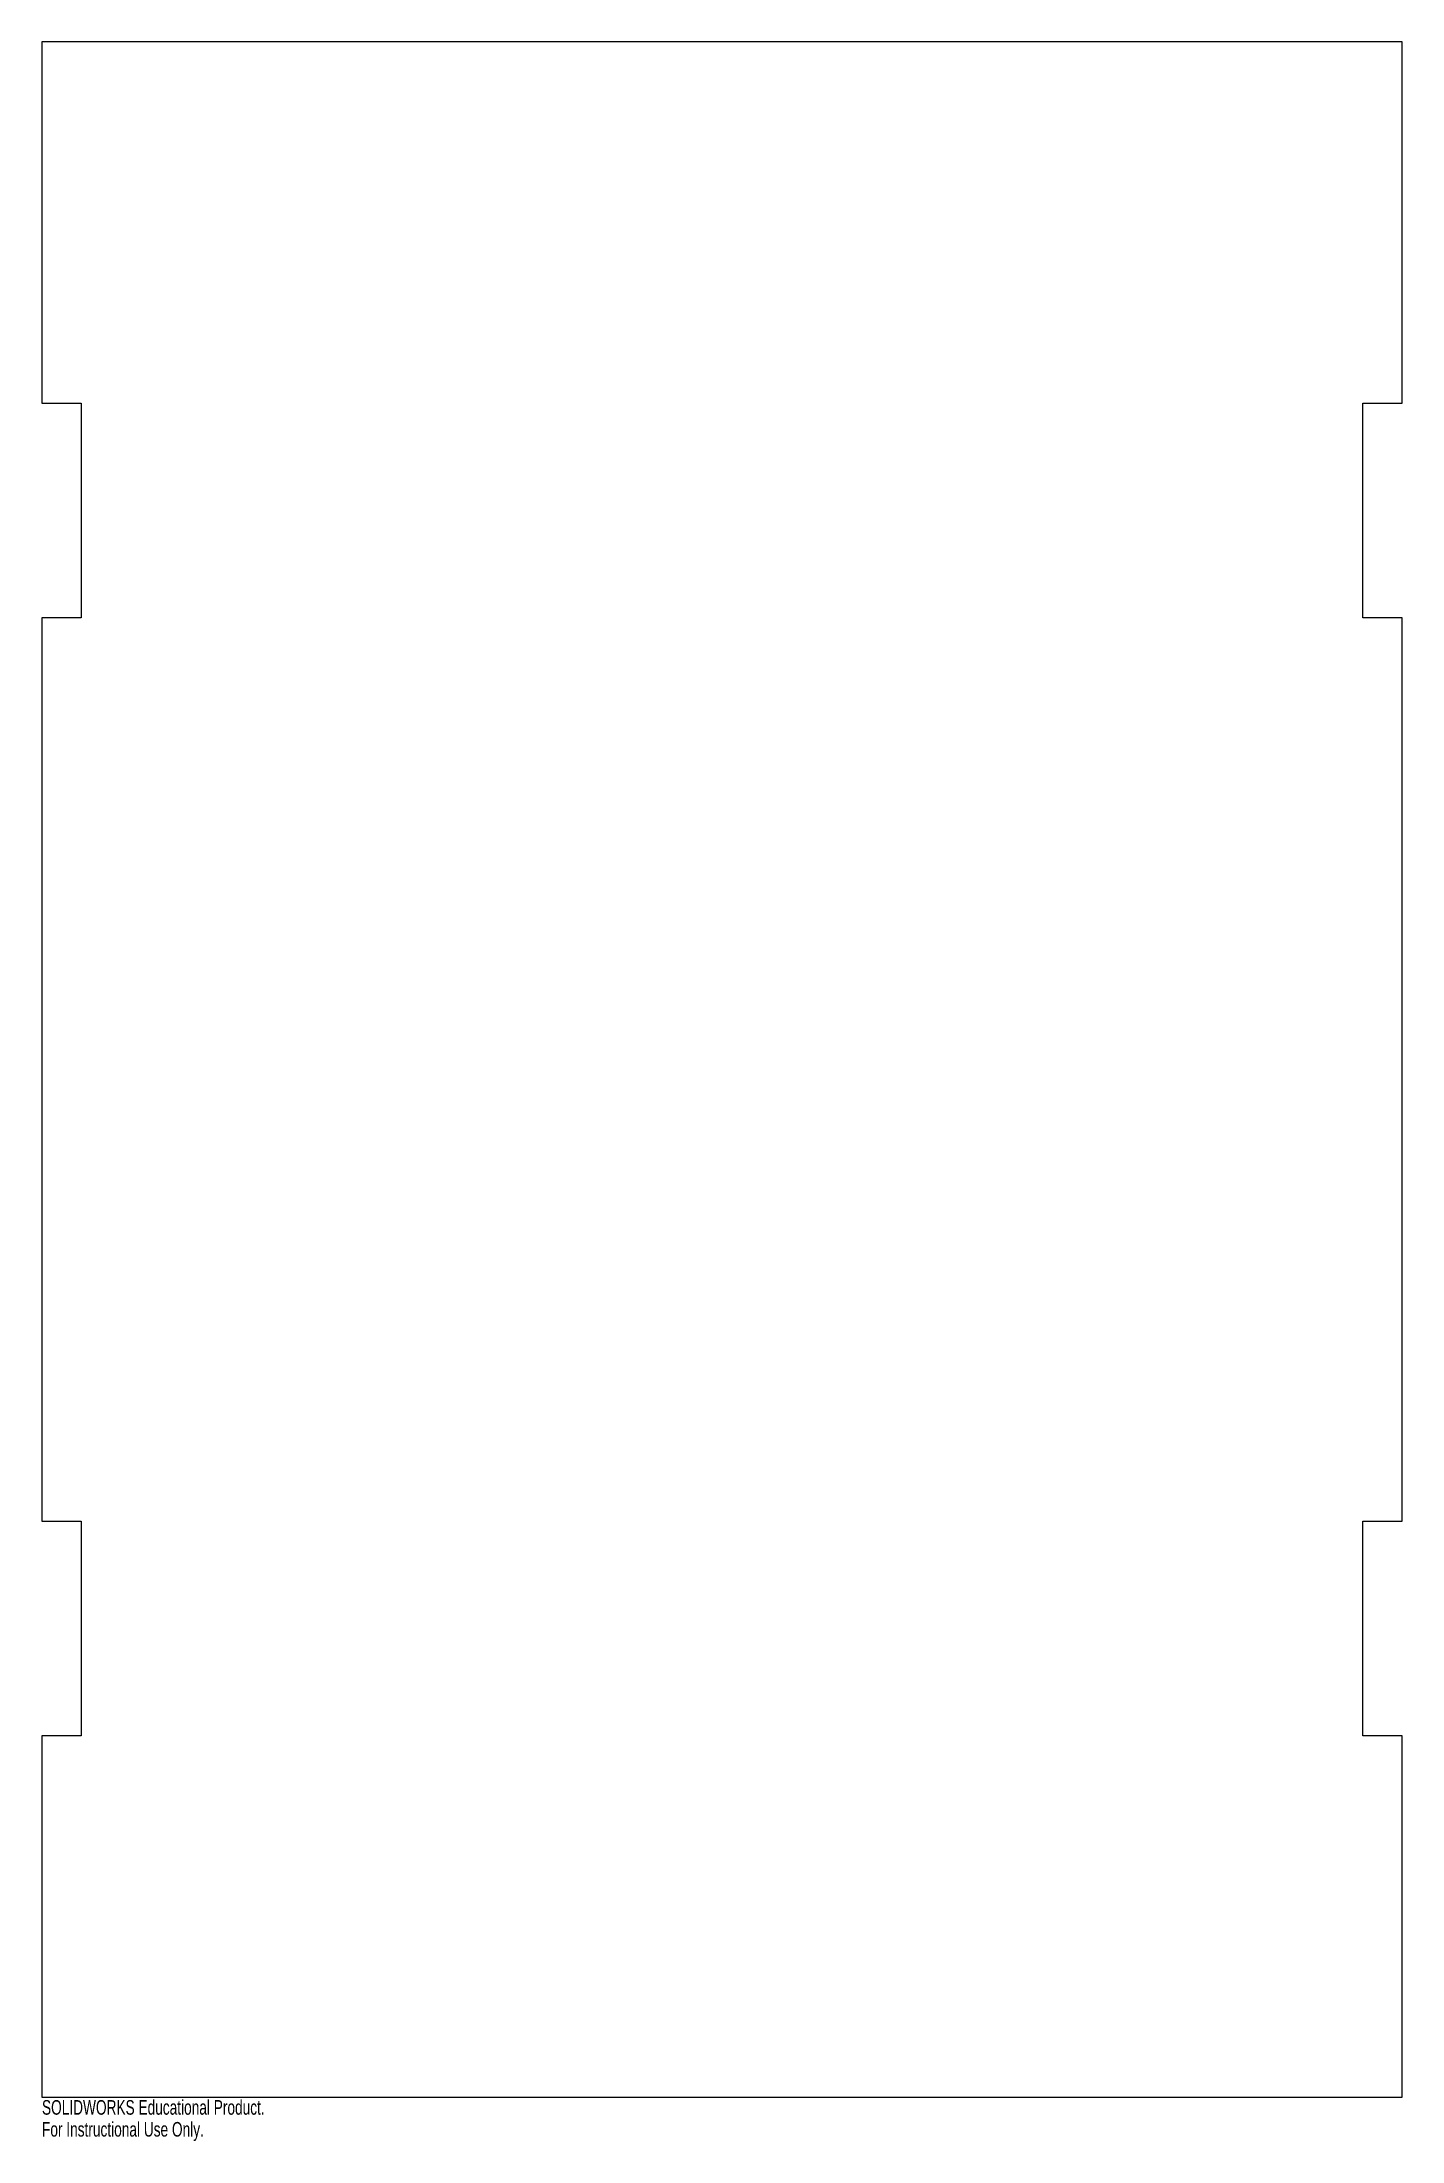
# Model space of a CAD drawing. Header units: millimetres. Extents: x -225 to 225, y -355 to 340.
import ezdxf

# ---------------------------------------------------------------- set-up
doc = ezdxf.new("R2010")
doc.units = ezdxf.units.MM
doc.styles.add('SLDTEXTSTYLE0', font='TXT', dxfattribs={"width": 0.7})

msp = doc.modelspace()

# ---------------------------------------------------------------- linework, layer by layer
at = {"color": 7, "linetype": 'Continuous', "lineweight": 25}
for p, q in [((225, 340), (-225, 340)), ((-225, 340), (-225, 220.5)), ((225, 220.5), (225, 340)), ((-225, 220.5), (-212, 220.5)), ((-212, 220.5), (-212, 149.5)), ((212, 220.5), (225, 220.5)), ((212, 149.5), (212, 220.5)), ((-225, 149.5), (-225, -149.5)), ((-212, 149.5), (-225, 149.5)), ((225, 149.5), (212, 149.5)), ((225, -149.5), (225, 149.5)), ((-225, -149.5), (-212, -149.5)), ((-212, -149.5), (-212, -220.5)), ((212, -149.5), (225, -149.5)), ((212, -220.5), (212, -149.5)), ((-225, -220.5), (-225, -340)), ((-212, -220.5), (-225, -220.5)), ((225, -220.5), (212, -220.5)), ((225, -340), (225, -220.5)), ((-225, -340), (225, -340))]:
    msp.add_line(p, q, dxfattribs=at)

# ---------------------------------------------------------------- texts
at = {"color": 7, "linetype": 'Continuous', "char_height": 4.8336, "attachment_point": 1, "style": 'SLDTEXTSTYLE0'}
for s, insert in [('SOLIDWORKS Educational Product.', (-225, -341.02)), ('For Instructional Use Only.', (-225, -348.27))]:
    msp.add_mtext(s, dxfattribs=dict(at, insert=insert))

doc.saveas('drawing.dxf')
